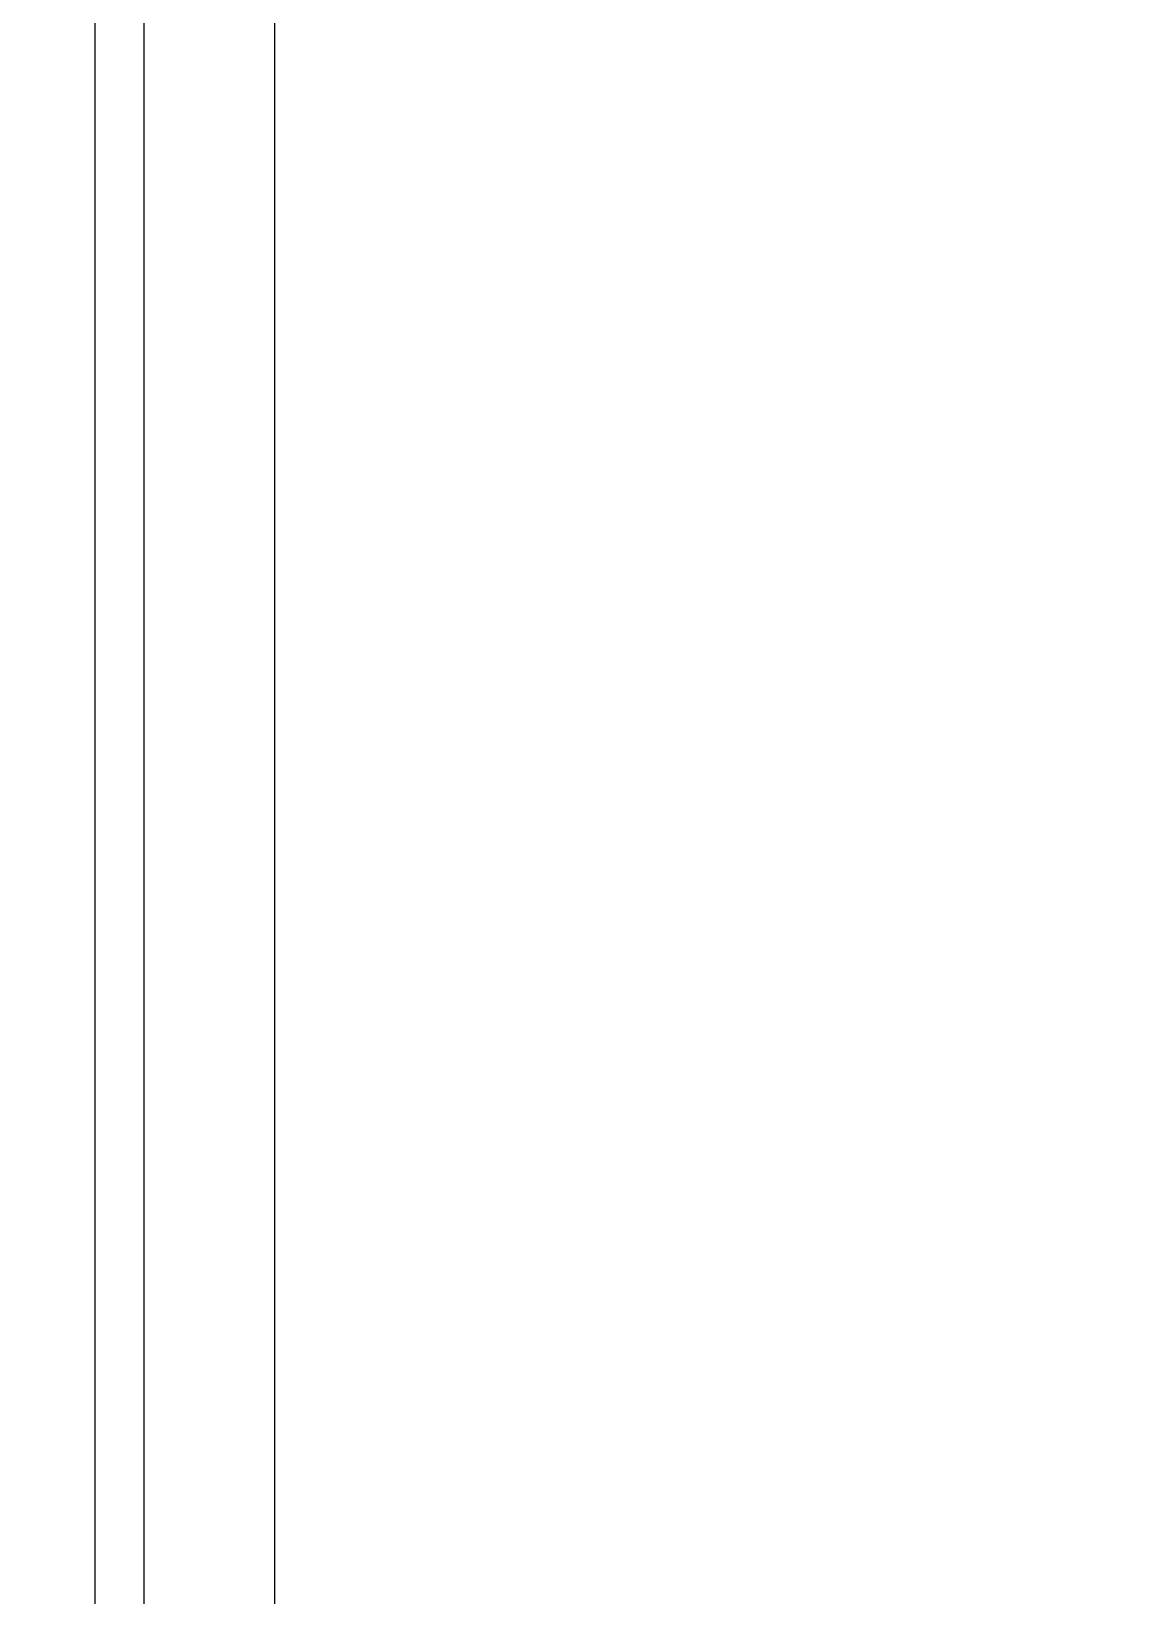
# Model space of a CAD drawing. Extents: x 69728788 to 150676229, y 20333219 to 43663798.
# Drawn here: x 75262385.9 to 75262673.6, y 20705934.9 to 20706345.2 of the extents above; entities that cross this region are included whole.
import ezdxf

# ---------------------------------------------------------------- set-up
doc = ezdxf.new("R2010")
doc.units = 0
doc.header["$LTSCALE"] = 1000
doc.header["$MEASUREMENT"] = 0
doc.layers.get('0').update_dxf_attribs({"linetype": 'CONTINUOUS'})
doc.dimstyles.get("Standard").update_dxf_attribs({"dimtxt": 0.18, "dimasz": 0.18, "dimexe": 0.18, "dimexo": 0.0625, "dimgap": 0.09, "dimtad": 0, "dimtih": 1, "dimtoh": 1, "dimdec": 4, "dimzin": 0, "dimdsep": 46, "dimtxsty": 'Standard', "dimcen": 0.09, "dimadec": 0, "dimazin": 0, "dimtfac": 1, "dimtdec": 4, "dimtofl": 0, "dimtmove": 0, "dimatfit": 3, "dimfxl": 1, "dimtolj": 1, "dimtzin": 0, "dimarcsym": 0})

# ---------------------------------------------------------------- blocks, each defined once
blk = doc.blocks.new('gfhhrryyfd')
at = {"linetype": 'Continuous'}
for p, q in [((3693457.18, -1741005.43), (3693457.18, -1744418.97)), ((3693470.04, -1741005.43), (3693470.04, -1744418.97)), ((3693504.33, -1741005.43), (3693504.33, -1744418.97))]:
    blk.add_line(p, q, dxfattribs=at)
blk.add_leader([(3693392.36, -1744491.91), (3693997.43, -1744078.66)], dimstyle='Standard', override={"dimgap": 20, "dimtad": 0})

msp = doc.modelspace()

# ---------------------------------------------------------------- block references
at = {"lineweight": -3, "xscale": 0.9999959468841553, "yscale": 0.9999959506094456, "zscale": 0.9999959495959999}
msp.add_blockref('gfhhrryyfd', (71568960.34, 22450171.07), dxfattribs=at)

doc.saveas('drawing.dxf')
